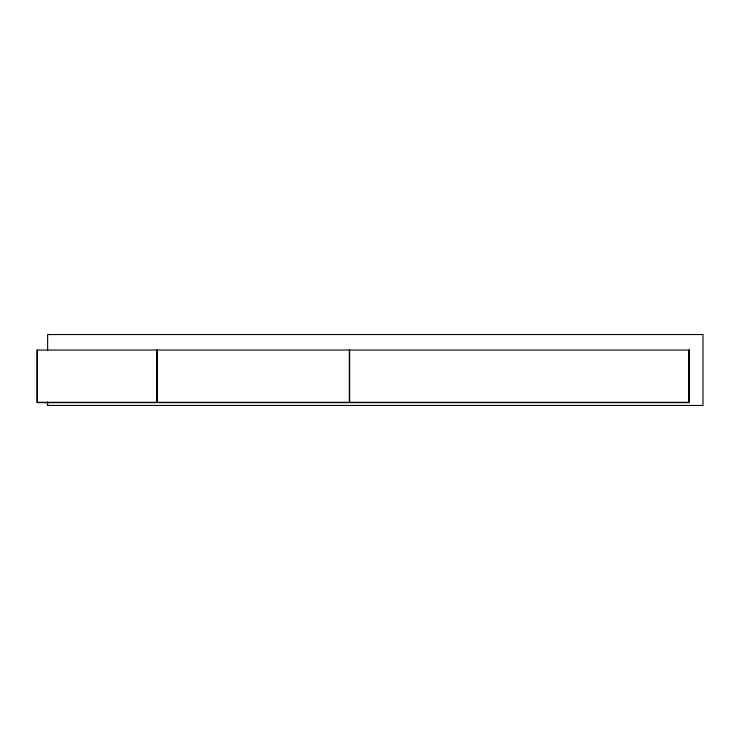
<?xml version="1.0" encoding="UTF-8"?>
<svg xmlns="http://www.w3.org/2000/svg" width="740" height="740" viewBox="0 0 740 740"><rect width="100%" height="100%" fill="white"/><g stroke="black" fill="none" stroke-linecap="round" stroke-linejoin="round"><path stroke-width="1.11" d="M689.227 402.31L37.352 402.31L37.352 350.048M688.875 350.048L688.875 402.31M349.659 350.048L349.659 402.31M349.308 350.048L349.308 402.31M157.204 350.048L157.204 402.31M156.852 350.048L156.852 402.31M47.638 350.547L47.638 334.536L703 334.536L703 405.455L47.462 405.464L47.462 402.31M47.638 402.024L47.638 405.455M689.227 350.048L37 350.048L37 402.653L689.227 402.653L689.227 350.048"/></g></svg>
